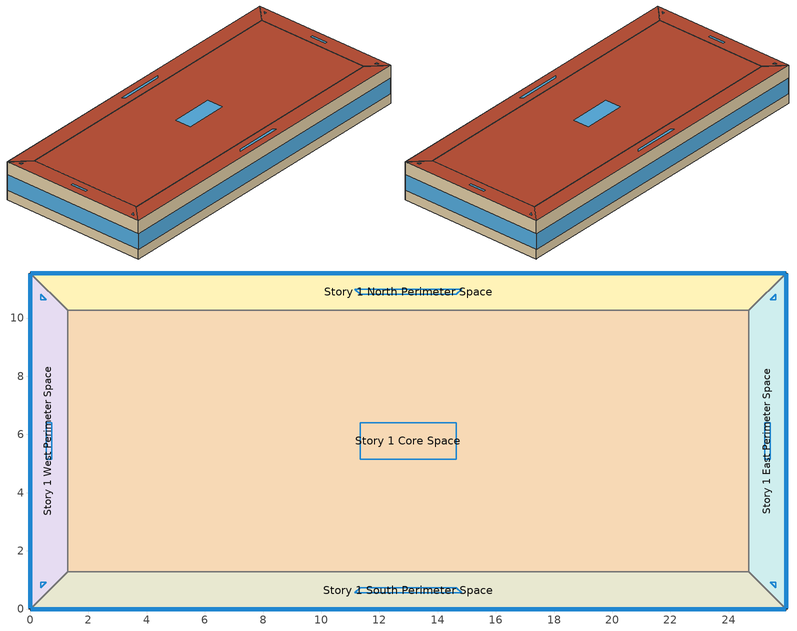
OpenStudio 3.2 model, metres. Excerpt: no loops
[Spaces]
Story 1 West Perimeter Space
 floor ground: 0,0 0,11.55 1.28,10.26 1.28,1.28 z0
 wall outside: 0,11.55 0,0 z0:3
 wall to Story 1 North Perimeter Space: 1.28,10.26 0,11.55 z0:3
 wall to Story 1 Core Space: 1.28,1.28 1.28,10.26 z0:3
 wall to Story 1 South Perimeter Space: 0,0 1.28,1.28 z0:3
 window (BTAP-Ext-FixedWindow:U=0.190 SHGC=0.600): 0,11.52 0,0.03 z0.76:1.97
 roof outside: 1.28,1.28 1.28,10.26 0,11.55 0,0 z3
 skylight (BTAP-Ext-Skylights:U=0.269 SHGC=0.600): 0.73,6.41 0.55,6.41 0.55,5.14 0.73,5.14 z3; 0.37,10.81 0.37,10.63 0.55,10.63 z3; 0.55,0.92 0.37,0.92 0.37,0.73 z3
Story 1 North Perimeter Space
 floor ground: 0,11.55 25.98,11.55 24.7,10.26 1.28,10.26 z0
 wall outside: 25.98,11.55 0,11.55 z0:3
 wall to Story 1 East Perimeter Space: 24.7,10.26 25.98,11.55 z0:3
 wall to Story 1 Core Space: 1.28,10.26 24.7,10.26 z0:3
 window (BTAP-Ext-FixedWindow:U=0.190 SHGC=0.600): 25.96,11.55 0.03,11.55 z0.76:1.96
 roof outside: 1.28,10.26 24.7,10.26 25.98,11.55 0,11.55 z3
 skylight (BTAP-Ext-Skylights:U=0.269 SHGC=0.600): 11.33,10.81 14.65,10.81 14.83,11 11.15,11 z3
Story 1 East Perimeter Space
 floor ground: 25.98,11.55 25.98,0 24.7,1.28 24.7,10.26 z0
 wall outside: 25.98,0 25.98,11.55 z0:3
 wall to Story 1 South Perimeter Space: 24.7,1.28 25.98,0 z0:3
 wall to Story 1 Core Space: 24.7,10.26 24.7,1.28 z0:3
 window (BTAP-Ext-FixedWindow:U=0.190 SHGC=0.600): 25.98,0.03 25.98,11.52 z0.76:1.97
 roof outside: 24.7,10.26 24.7,1.28 25.98,0 25.98,11.55 z3
 skylight (BTAP-Ext-Skylights:U=0.269 SHGC=0.600): 25.61,0.92 25.43,0.92 25.61,0.73 z3; 25.43,6.41 25.25,6.41 25.25,5.14 25.43,5.14 z3; 25.61,10.81 25.43,10.63 25.61,10.63 z3
Story 1 South Perimeter Space
 floor ground: 25.98,0 0,0 1.28,1.28 24.7,1.28 z0
 wall outside: 0,0 25.98,0 z0:3
 wall to Story 1 Core Space: 24.7,1.28 1.28,1.28 z0:3
 window (BTAP-Ext-FixedWindow:U=0.190 SHGC=0.600): 0.03,0 25.96,0 z0.76:1.96
 roof outside: 24.7,1.28 1.28,1.28 0,0 25.98,0 z3
 skylight (BTAP-Ext-Skylights:U=0.269 SHGC=0.600): 14.65,0.73 11.33,0.73 11.15,0.55 14.83,0.55 z3
Story 1 Core Space
 floor ground: 1.28,1.28 1.28,10.26 24.7,10.26 24.7,1.28 z0
 roof outside: 24.7,1.28 24.7,10.26 1.28,10.26 1.28,1.28 z3
 skylight (BTAP-Ext-Skylights:U=0.269 SHGC=0.600): 14.65,5.14 14.65,6.41 11.33,6.41 11.33,5.14 z3
[Site]
Windsor Intl AP_ON_CAN: Latitude {deg}=42.276; Longitude {deg}=-82.956; Time Zone {hr}=-5; Elevation {m}=189.6
[ClimateZones]
Climate Zone Institution Name 1=ASHRAE; Climate Zone Document Name 1=ANSI/ASHRAE Standard 169; Climate Zone Document Year 1=2006; Climate Zone Institution Name 2=CEC; Climate Zone Document Name 2=California Climate Zone Descriptions; Climate Zone Document Year 2=1995
[Building]
SmallOffice_NECB2020: North Axis {deg}=0; Space Type=Office WholeBuilding; Default Construction Set=BTAP-Mass at hdd = 3400.0; Standards Number of Stories=1; Standards Number of Above Ground Stories=1; Standards Template=NECB2020; Standards Building Type=SmallOffice
[Site:WaterMainsTemperature]
Calculation Method=Correlation; Annual Average Outdoor Air Temperature {C}=10.5083; Maximum Difference In Monthly Average Outdoor Air Temperatures {deltaC}=24.6
[Site:GroundTemperature:BuildingSurface]
19.527, 19.502, 19.536, 19.598, 20.002, 21.64, 22.225, 22.375, 21.449, 20.121, 19.802, 19.633
[SizingPeriod:DesignDay] Barometric Pressure {Pa}=99068; Sky Clearness=0; Rain Indicator=0; Snow Indicator=0; Day of Month=21; Daylight Saving Time Indicator=0; Humidity Indicating Type=Wetbulb; Dry-Bulb Temperature Range Modifier Type=DefaultMultipliers
Name | Maximum Dry-Bulb Temperature {C} | Daily Dry-Bulb Temperature Range {deltaC} | Humidity Indicating Conditions at Maximum Dry-Bulb | Wind Speed {m/s} | Wind Direction {deg} | Month | Day Type | Solar Model Indicator | ASHRAE Taub | ASHRAE Taud
Windsor Intl AP Ann Clg .4% Condns DB=>MWB | 32 | 9.1 | 23.1 | 5.4 | 230 | 7 | SummerDesignDay | ASHRAETau | 0.438 | 2.254
Windsor Intl AP Ann Htg 99.6% Condns DB | -15.5 | 0 | -15.5 | 5.1 | 240 | 1 | WinterDesignDay | ASHRAEClearSky
[Material:NoMass] Roughness=Smooth; Thermal Absorptance=0.9; Solar Absorptance=0.7
Name | Thermal Resistance {m2-K/W} | Visible Absorptance
Typical Carpet Pad; Typical Carpet Pad 1 | 0.21648 | 0.8
Typical Insulation 1 | 5.45382 | 0.7
Typical Insulation 2 | 3.50264 | 0.7
Typical Insulation 3 | 6.41024 | 0.7
Typical Carpet Pad 2 | 1.25503 | 0.8
Typical Carpet Pad 3; Typical Carpet Pad 4 | 2.57255 | 0.8
Typical Insulation 4 | 0.526298 | 0.7
Typical Insulation 5 | 0.526316 | 0.7
[Material]
Name | Roughness | Thickness {m} | Conductivity {W/m-K} | Density {kg/m3} | Specific Heat {J/kg-K} | Thermal Absorptance | Solar Absorptance | Visible Absorptance
G05 25mm wood | MediumSmooth | 0.0254 | 0.15 | 608 | 1630 | 0.9 | 0.5 | 0.5
100mm Normalweight concrete floor 1 | MediumSmooth | 0.1016 | 2.31 | 2322 | 832
G01 13mm gypsum board 1 | Smooth | 0.0127 | 0.16 | 800 | 1090 | 0.9 | 0.7 | 0.5
4 in. Normalweight Concrete Floor 1 | MediumRough | 0.1016 | 2.31 | 2322 | 832 | 0.9 | 0.7 | 0.7
1IN Stucco 1 | Smooth | 0.0253 | 0.6918 | 1858 | 837 | 0.9 | 0.7 | 0.92
8IN CONCRETE HW RefBldg 1 | Rough | 0.2032 | 1.311 | 2240 | 836.8 | 0.9 | 0.7 | 0.7
1/2IN Gypsum 1 | Smooth | 0.0127 | 0.16 | 784.9 | 830 | 0.9 | 0.4 | 0.4
Metal Roof Surface 1; F08 Metal surface 1 | Smooth | 0.0008 | 45.28 | 7824 | 500 | 0.9 | 0.7 | 0.7
6 in. Normalweight Concrete Floor 1; 6 in. Normalweight Concrete Floor 2; 6 in. Normalweight Concrete Floor 3 | MediumRough | 0.1524 | 2.31 | 2322 | 832 | 0.9 | 0.7 | 0.7
[Construction]
BTAP-Int-Partition; BTAP-Int-Door: G05 25mm wood
BTAP-Int-Floor: 100mm Normalweight concrete floor 1, Typical Carpet Pad
BTAP-Int-Wall: G01 13mm gypsum board 1, G01 13mm gypsum board 1
BTAP-Int-Ceiling: Typical Carpet Pad, 100mm Normalweight concrete floor 1
BTAP-Int-Window: SimpleGlazing
BTAP-Ext-Floor-Mass:U-0.175: Typical Insulation 1, 4 in. Normalweight Concrete Floor 1, Typical Carpet Pad 1
BTAP-Ext-Wall-Mass:U-0.265: 1IN Stucco 1, 8IN CONCRETE HW RefBldg 1, Typical Insulation 2, 1/2IN Gypsum 1
BTAP-Ext-Roof-Metal:U-0.156: Metal Roof Surface 1, Typical Insulation 3
BTAP-Grnd-Floor-Mass:U-0.757: 6 in. Normalweight Concrete Floor 1, Typical Carpet Pad 2
BTAP-Grnd-Wall-Mass:U-0.379: 6 in. Normalweight Concrete Floor 2, Typical Carpet Pad 3
BTAP-Grnd-Roof-Mass:U-0.379: 6 in. Normalweight Concrete Floor 3, Typical Carpet Pad 4
BTAP-Ext-FixedWindow:U=0.190 SHGC=0.600; BTAP-Ext-GlassDoors:U=0.190 SHGC=0.600: SimpleGlazing:U=0.190 SHGC=0.600
BTAP-Ext-Door:U-1.9: F08 Metal surface 1, Typical Insulation 4
BTAP-Ext-OverHeadDoor:U-1.9: Typical Insulation 5
BTAP-Ext-Skylights:U=0.269 SHGC=0.600; BTAP-Ext-DaylightDomes:U=0.269 SHGC=0.600; BTAP-Ext-DaylightDiffuser:U=0.269 SHGC=0.600: SimpleGlazing:U=0.269 SHGC=0.600
[DefaultConstructionSet]
BTAP-Mass at hdd = 3400.0: Default Exterior Surface Constructions=BTAP-Mass at hdd = 3400.0; Default Interior Surface Constructions=Default Surface Constructions 2; Default Ground Contact Surface Constructions=BTAP-Mass at hdd = 3400.0 1; Default Exterior SubSurface Constructions=BTAP-Mass at hdd = 3400.0; Default Interior SubSurface Constructions=Default Sub Surface Constructions 2; Interior Partition Construction=BTAP-Int-Partition
[DefaultSurfaceConstructions]
Name | Floor Construction | Wall Construction | Roof Ceiling Construction
Default Surface Constructions 2 | BTAP-Int-Floor | BTAP-Int-Wall | BTAP-Int-Ceiling
BTAP-Mass at hdd = 3400.0 | BTAP-Ext-Floor-Mass:U-0.175 | BTAP-Ext-Wall-Mass:U-0.265 | BTAP-Ext-Roof-Metal:U-0.156
BTAP-Mass at hdd = 3400.0 1 | BTAP-Grnd-Floor-Mass:U-0.757 | BTAP-Grnd-Wall-Mass:U-0.379 | BTAP-Grnd-Roof-Mass:U-0.379
[DefaultSubSurfaceConstructions]
Name | Fixed Window Construction | Operable Window Construction | Door Construction | Glass Door Construction | Overhead Door Construction | Skylight Construction | Tubular Daylight Dome Construction | Tubular Daylight Diffuser Construction
Default Sub Surface Constructions 2 | BTAP-Int-Window | BTAP-Int-Window | BTAP-Int-Door
BTAP-Mass at hdd = 3400.0 | BTAP-Ext-FixedWindow:U=0.190 SHGC=0.600 | BTAP-Ext-FixedWindow:U=0.190 SHGC=0.600 | BTAP-Ext-Door:U-1.9 | BTAP-Ext-GlassDoors:U=0.190 SHGC=0.600 | BTAP-Ext-OverHeadDoor:U-1.9 | BTAP-Ext-Skylights:U=0.269 SHGC=0.600 | BTAP-Ext-DaylightDomes:U=0.269 SHGC=0.600 | BTAP-Ext-DaylightDiffuser:U=0.269 SHGC=0.600
[WindowMaterial:SimpleGlazingSystem] Solar Heat Gain Coefficient=0.6; Visible Transmittance=0.21
Name | U-Factor {W/m2-K}
SimpleGlazing | 2.2
SimpleGlazing:U=0.190 SHGC=0.600 | 1.9
SimpleGlazing:U=0.269 SHGC=0.600 | 2.69
[BuildingStory]
Story 1: Nominal Z Coordinate {m}=0; Nominal Floor to Floor Height {m}=3
[Space] Building Story=Story 1
Name | Thermal Zone
Story 1 West Perimeter Space | ALL_ST=WholeBuilding_FL=Story 1_SCH=A 5
Story 1 North Perimeter Space | ALL_ST=WholeBuilding_FL=Story 1_SCH=A 6
Story 1 East Perimeter Space | ALL_ST=WholeBuilding_FL=Story 1_SCH=A 7
Story 1 South Perimeter Space | ALL_ST=WholeBuilding_FL=Story 1_SCH=A
Story 1 Core Space | ALL_ST=WholeBuilding_FL=Story 1_SCH=A 8
[SpaceType]
Office WholeBuilding: Default Schedule Set=Office WholeBuilding Schedule Set; Design Specification Outdoor Air Object=Office WholeBuilding Ventilation; Standards Building Type=Office; Standards Space Type=WholeBuilding
[People:Definition]
Office WholeBuilding People Definition: Number of People Calculation Method=People/Area; People per Space Floor Area {person/m2}=0.0400145; Fraction Radiant=0.3
[People]
Office WholeBuilding People: People Definition=Office WholeBuilding People Definition; Space or SpaceType=Office WholeBuilding; Work Efficiency Schedule=Work Efficiency Schedule; Clothing Insulation Schedule=Clothing Schedule; Air Velocity Schedule=Air Velocity Schedule; Multiplier=1
[Lights:Definition]
Office WholeBuilding Lights Definition: Design Level Calculation Method=Watts/Area; Watts per Space Floor Area {W/m2}=6.90001; Fraction Radiant=0.5; Fraction Visible=0.2
[Lights]
Office WholeBuilding Lights: Lights Definition=Office WholeBuilding Lights Definition; Space or SpaceType=Office WholeBuilding; Fraction Replaceable=1
[ElectricEquipment:Definition]
Office WholeBuilding Elec Equip Definition: Design Level Calculation Method=Watts/Area; Watts per Space Floor Area {W/m2}=7.50273; Fraction Radiant=0.5
[ElectricEquipment]
Office WholeBuilding Elec Equip: Electric Equipment Definition=Office WholeBuilding Elec Equip Definition; Space or SpaceType=Office WholeBuilding
[DesignSpecification:OutdoorAir]
Office WholeBuilding Ventilation: Outdoor Air Method=Sum; Outdoor Air Flow per Person {m3/s-person}=0.00235974; Outdoor Air Flow per Floor Area {m3/s-m2}=0.0003048
[DefaultScheduleSet]
Office WholeBuilding Schedule Set: Number of People Schedule=NECB-A-Occupancy; People Activity Level Schedule=NECB-Activity; Lighting Schedule=NECB-A-Lighting; Electric Equipment Schedule=NECB-A-Electric-Equipment; Infiltration Schedule=Always On
[AvailabilityManager:NightCycle] Control Type=CycleOnAny; Thermostat Tolerance {deltaC}=1; Cycling Run Time {s}=3600
Name | Applicability Schedule
Availability Manager Night Cycle 1; Availability Manager Night Cycle 2; Availability Manager Night Cycle 3; Availability Manager Night Cycle 4; Availability Manager Night Cycle 5
Availability Manager Night Cycle 6; Availability Manager Night Cycle 7; Availability Manager Night Cycle 8; Availability Manager Night Cycle 9; Availability Manager Night Cycle 10 | Always On Discrete
[ThermostatSetpoint:DualSetpoint] Heating Setpoint Temperature Schedule=NECB-A-Thermostat Setpoint-Heating; Cooling Setpoint Temperature Schedule=NECB-A-Thermostat Setpoint-Cooling
Office WholeBuilding Thermostat 11; Office WholeBuilding Thermostat 12; Office WholeBuilding Thermostat 13; Office WholeBuilding Thermostat 14; Office WholeBuilding Thermostat 15
[SpaceInfiltration:DesignFlowRate] Schedule=Always On Discrete; Design Flow Rate Calculation Method=Flow/ExteriorArea; Flow per Exterior Surface Area {m3/s-m2}=0.000464174; Constant Term Coefficient=0; Temperature Term Coefficient=0; Velocity Term Coefficient=0.224; Velocity Squared Term Coefficient=0
Name | Space or SpaceType
Story 1 Core Space Infiltration | Story 1 Core Space
Story 1 East Perimeter Space Infiltration | Story 1 East Perimeter Space
Story 1 North Perimeter Space Infiltration | Story 1 North Perimeter Space
Story 1 South Perimeter Space Infiltration | Story 1 South Perimeter Space
Story 1 West Perimeter Space Infiltration | Story 1 West Perimeter Space
[ThermalZone] Use Ideal Air Loads=No
Name | Thermostat
ALL_ST=WholeBuilding_FL=Story 1_SCH=A | Office WholeBuilding Thermostat 11
ALL_ST=WholeBuilding_FL=Story 1_SCH=A 5 | Office WholeBuilding Thermostat 12
ALL_ST=WholeBuilding_FL=Story 1_SCH=A 6 | Office WholeBuilding Thermostat 13
ALL_ST=WholeBuilding_FL=Story 1_SCH=A 7 | Office WholeBuilding Thermostat 14
ALL_ST=WholeBuilding_FL=Story 1_SCH=A 8 | Office WholeBuilding Thermostat 15
[HeatExchanger:AirToAir:SensibleAndLatent] Availability Schedule=Always On Discrete; Nominal Supply Air Flow Rate {m3/s}=autosize; Sensible Effectiveness at 100% Heating Air Flow=0.5; Latent Effectiveness at 100% Heating Air Flow=0.5; Sensible Effectiveness at 75% Heating Air Flow=0.5; Latent Effectiveness at 75% Heating Air Flow=0.5; Sensible Effectiveness at 100% Cooling Air Flow=0.5; Latent Effectiveness at 100% Cooling Air Flow=0.5; Sensible Effectiveness at 75% Cooling Air Flow=0.5; Latent Effectiveness at 75% Cooling Air Flow=0.5; Supply Air Outlet Temperature Control=Yes; Heat Exchanger Type=Rotary; Frost Control Type=ExhaustOnly; Threshold Temperature {C}=-23.3; Initial Defrost Time Fraction=0.167; Rate of Defrost Time Fraction Increase {1/K}=1.44; Economizer Lockout=Yes
Name | Nominal Electric Power {W}
sys_3|mixed|shr>none|sc>dx|sh>c-g|ssf>cv|zh>b-hw|zc>none|srf>none| ERV; sys_3|mixed|shr>none|sc>dx|sh>c-g|ssf>cv|zh>b-hw|zc>none|srf>none| 2 ERV | 59.0766
sys_3|mixed|shr>none|sc>dx|sh>c-g|ssf>cv|zh>b-hw|zc>none|srf>none| 1 ERV; sys_3|mixed|shr>none|sc>dx|sh>c-g|ssf>cv|zh>b-hw|zc>none|srf>none| 3 ERV | 53.7721
sys_3|mixed|shr>none|sc>dx|sh>c-g|ssf>cv|zh>b-hw|zc>none|srf>none| 4 ERV | 110.236
[SetpointManager:OutdoorAirPretreat] Minimum Setpoint Temperature {C}=-99; Maximum Setpoint Temperature {C}=99; Minimum Setpoint Humidity Ratio {kgWater/kgDryAir}=1e-05; Maximum Setpoint Humidity Ratio {kgWater/kgDryAir}=1
Setpoint Manager Outdoor Air Pretreat 1; Setpoint Manager Outdoor Air Pretreat 2; Setpoint Manager Outdoor Air Pretreat 3; Setpoint Manager Outdoor Air Pretreat 4; Setpoint Manager Outdoor Air Pretreat 5
[Schedule:Day]
Clothing Schedule Default Winter Clothes; Always On Default: 24, 0, 1
Clothing Schedule Summer Clothes: 24, 0, 0.5
Air Velocity Schedule Default; NECB-A-Electric-Equipment Sat Day; NECB-A-Electric-Equipment Sun|Hol Day: 24, 0, 0.2
Work Efficiency Schedule Default; NECB-A-Occupancy Sat Day; NECB-A-Occupancy Sun|Hol Day: 24, 0, 0
NECB-A-Occupancy Default; NECB-A-Occupancy Default|Wkdy Day: 7, 0, 0, 8, 0, 0.1, 9, 0, 0.7, 12, 0, 0.9, 14, 0, 0.5, 17, 0, 0.9, 18, 0, 0.7, 19, 0, 0.3, 23, 0, 0.1, 24, 0, 0
NECB-Activity Default; NECB-Activity Winter Design Day; NECB-Activity Summer Design Day: 24, 0, 130
NECB-A-Lighting Default; NECB-A-Lighting Default|Wkdy Day: 7, 0, 0.05, 8, 0, 0.3, 9, 0, 0.8, 17, 0, 0.9, 18, 0, 0.8, 19, 0, 0.5, 21, 0, 0.3, 23, 0, 0.1, 24, 0, 0.05
NECB-A-Lighting Sat Day; NECB-A-Lighting Sun|Hol Day: 24, 0, 0.05
NECB-A-Electric-Equipment Default; NECB-A-Electric-Equipment Default|Wkdy Day: 7, 0, 0.2, 8, 0, 0.3, 9, 0, 0.8, 18, 0, 0.9, 19, 0, 0.5, 21, 0, 0.3, 24, 0, 0.2
NECB-A-Thermostat Setpoint-Heating Default; NECB-A-Thermostat Setpoint-Heating Default|Wkdy Day: 6, 0, 18, 7, 0, 20, 21, 0, 22, 24, 0, 18
NECB-A-Thermostat Setpoint-Heating Sat Day; NECB-A-Thermostat Setpoint-Heating Sun|Hol Day: 24, 0, 18
NECB-A-Thermostat Setpoint-Cooling Default; NECB-A-Thermostat Setpoint-Cooling Default|Wkdy Day: 6, 0, 35, 21, 0, 24, 24, 0, 35
NECB-A-Thermostat Setpoint-Cooling Sat Day; NECB-A-Thermostat Setpoint-Cooling Sun|Hol Day: 24, 0, 35
[Schedule:Ruleset]
Clothing Schedule: Default Day Schedule=Clothing Schedule Default Winter Clothes
Air Velocity Schedule: Default Day Schedule=Air Velocity Schedule Default
Work Efficiency Schedule: Default Day Schedule=Work Efficiency Schedule Default
NECB-A-Occupancy: Default Day Schedule=NECB-A-Occupancy Default
NECB-Activity: Default Day Schedule=NECB-Activity Default; Summer Design Day Schedule=NECB-Activity Summer Design Day; Winter Design Day Schedule=NECB-Activity Winter Design Day
NECB-A-Lighting: Default Day Schedule=NECB-A-Lighting Default
NECB-A-Electric-Equipment: Default Day Schedule=NECB-A-Electric-Equipment Default
Always On: Default Day Schedule=Always On Default
NECB-A-Thermostat Setpoint-Heating: Default Day Schedule=NECB-A-Thermostat Setpoint-Heating Default
NECB-A-Thermostat Setpoint-Cooling: Default Day Schedule=NECB-A-Thermostat Setpoint-Cooling Default
[Schedule:Rule] Date Specification Type=DateRange; Start Day=1
Name | Schedule Ruleset | Rule Order | Day Schedule | Start Month | End Month | End Day | Apply Monday | Apply Tuesday | Apply Wednesday | Apply Thursday | Apply Friday | Apply Saturday | Apply Sunday
Schedule Rule 1 | Clothing Schedule | 0 | Clothing Schedule Summer Clothes | 5 | 9 | 30
Schedule Rule 2 | NECB-A-Occupancy | 2 | NECB-A-Occupancy Default|Wkdy Day | 1 | 12 | 31 | Yes | Yes | Yes | Yes | Yes
Schedule Rule 3 | NECB-A-Occupancy | 1 | NECB-A-Occupancy Sat Day | 1 | 12 | 31 |  |  |  |  |  | Yes
Schedule Rule 4 | NECB-A-Occupancy | 0 | NECB-A-Occupancy Sun|Hol Day | 1 | 12 | 31 |  |  |  |  |  |  | Yes
Schedule Rule 5 | NECB-A-Lighting | 2 | NECB-A-Lighting Default|Wkdy Day | 1 | 12 | 31 | Yes | Yes | Yes | Yes | Yes
Schedule Rule 6 | NECB-A-Lighting | 1 | NECB-A-Lighting Sat Day | 1 | 12 | 31 |  |  |  |  |  | Yes
Schedule Rule 7 | NECB-A-Lighting | 0 | NECB-A-Lighting Sun|Hol Day | 1 | 12 | 31 |  |  |  |  |  |  | Yes
Schedule Rule 8 | NECB-A-Electric-Equipment | 2 | NECB-A-Electric-Equipment Default|Wkdy Day | 1 | 12 | 31 | Yes | Yes | Yes | Yes | Yes
Schedule Rule 9 | NECB-A-Electric-Equipment | 1 | NECB-A-Electric-Equipment Sat Day | 1 | 12 | 31 |  |  |  |  |  | Yes
Schedule Rule 10 | NECB-A-Electric-Equipment | 0 | NECB-A-Electric-Equipment Sun|Hol Day | 1 | 12 | 31 |  |  |  |  |  |  | Yes
Schedule Rule 11 | NECB-A-Thermostat Setpoint-Heating | 2 | NECB-A-Thermostat Setpoint-Heating Default|Wkdy Day | 1 | 12 | 31 | Yes | Yes | Yes | Yes | Yes
Schedule Rule 12 | NECB-A-Thermostat Setpoint-Heating | 1 | NECB-A-Thermostat Setpoint-Heating Sat Day | 1 | 12 | 31 |  |  |  |  |  | Yes
Schedule Rule 13 | NECB-A-Thermostat Setpoint-Heating | 0 | NECB-A-Thermostat Setpoint-Heating Sun|Hol Day | 1 | 12 | 31 |  |  |  |  |  |  | Yes
Schedule Rule 14 | NECB-A-Thermostat Setpoint-Cooling | 2 | NECB-A-Thermostat Setpoint-Cooling Default|Wkdy Day | 1 | 12 | 31 | Yes | Yes | Yes | Yes | Yes
Schedule Rule 15 | NECB-A-Thermostat Setpoint-Cooling | 1 | NECB-A-Thermostat Setpoint-Cooling Sat Day | 1 | 12 | 31 |  |  |  |  |  | Yes
Schedule Rule 16 | NECB-A-Thermostat Setpoint-Cooling | 0 | NECB-A-Thermostat Setpoint-Cooling Sun|Hol Day | 1 | 12 | 31 |  |  |  |  |  |  | Yes
[Schedule:Constant]
Always On Discrete: Value=1
